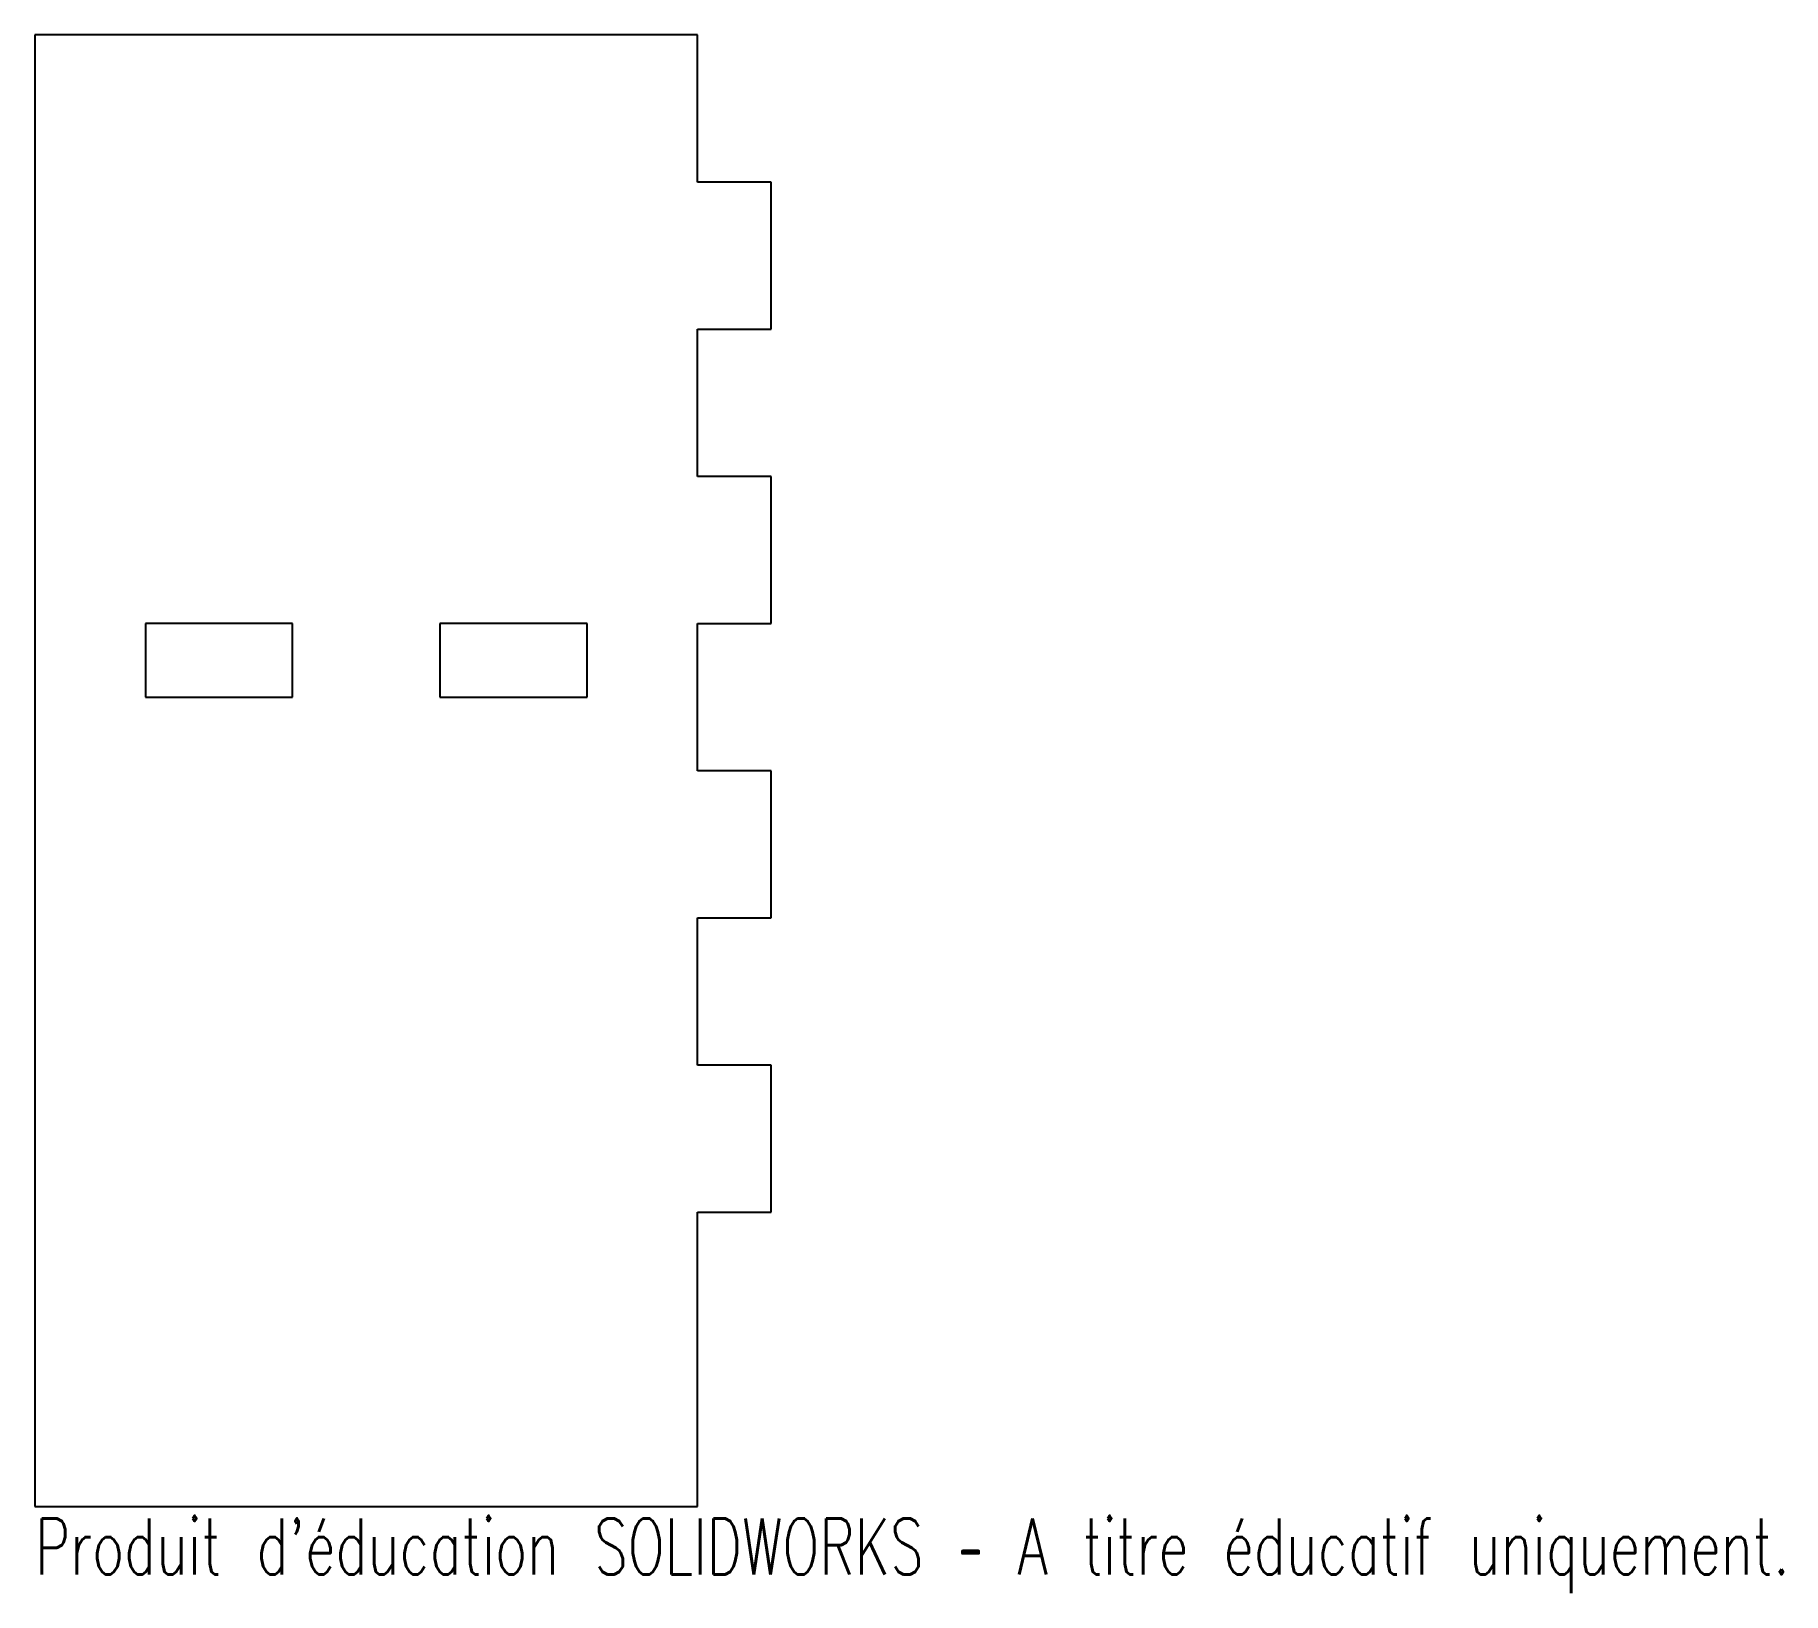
# Model space of a CAD drawing. Header units: inches. Extents: x -1.12 to 4.81, y -2.79 to 2.5.
import ezdxf

# ---------------------------------------------------------------- set-up
doc = ezdxf.new("R2010")
doc.units = ezdxf.units.IN
doc.header["$MEASUREMENT"] = 0
doc.styles.add('SLDTEXTSTYLE0', font='TXT', dxfattribs={"width": 0.7, "bigfont": 'bigfont'})

msp = doc.modelspace()

# ---------------------------------------------------------------- linework, layer by layer
at = {"color": 7, "linetype": 'Continuous', "lineweight": 25}
for p, q in [((-1.125, 2.5), (-1.125, -2.5)), ((1.125, 2.5), (-1.125, 2.5)), ((1.125, 2), (1.125, 2.5)), ((1.375, 2), (1.125, 2)), ((1.375, 1.5), (1.375, 2)), ((1.125, 1.5), (1.375, 1.5)), ((1.125, 1), (1.125, 1.5)), ((1.375, 1), (1.125, 1)), ((1.375, 0.5), (1.375, 1)), ((-0.25, 0.5), (-0.75, 0.5)), ((-0.75, 0.5), (-0.75, 0.25)), ((-0.25, 0.25), (-0.25, 0.5)), ((0.75, 0.5), (0.25, 0.5)), ((0.25, 0.5), (0.25, 0.25)), ((0.75, 0.25), (0.75, 0.5)), ((1.125, 0.5), (1.375, 0.5)), ((1.125, 0), (1.125, 0.5)), ((-0.75, 0.25), (-0.25, 0.25)), ((0.25, 0.25), (0.75, 0.25)), ((1.375, 0), (1.125, 0)), ((1.375, -0.5), (1.375, 0)), ((1.125, -0.5), (1.375, -0.5)), ((1.125, -1), (1.125, -0.5)), ((1.375, -1), (1.125, -1)), ((1.375, -1.5), (1.375, -1)), ((1.125, -1.5), (1.375, -1.5)), ((1.125, -2.5), (1.125, -1.5)), ((-1.125, -2.5), (1.125, -2.5))]:
    msp.add_line(p, q, dxfattribs=at)

# ---------------------------------------------------------------- texts
at = {"color": 7, "linetype": 'Continuous', "insert": (-1.125, -2.5401), "char_height": 0.1903, "attachment_point": 1, "style": 'SLDTEXTSTYLE0'}
msp.add_mtext("Produit d'éducation SOLIDWORKS – A titre éducatif uniquement.", dxfattribs=at)

doc.saveas('drawing.dxf')
